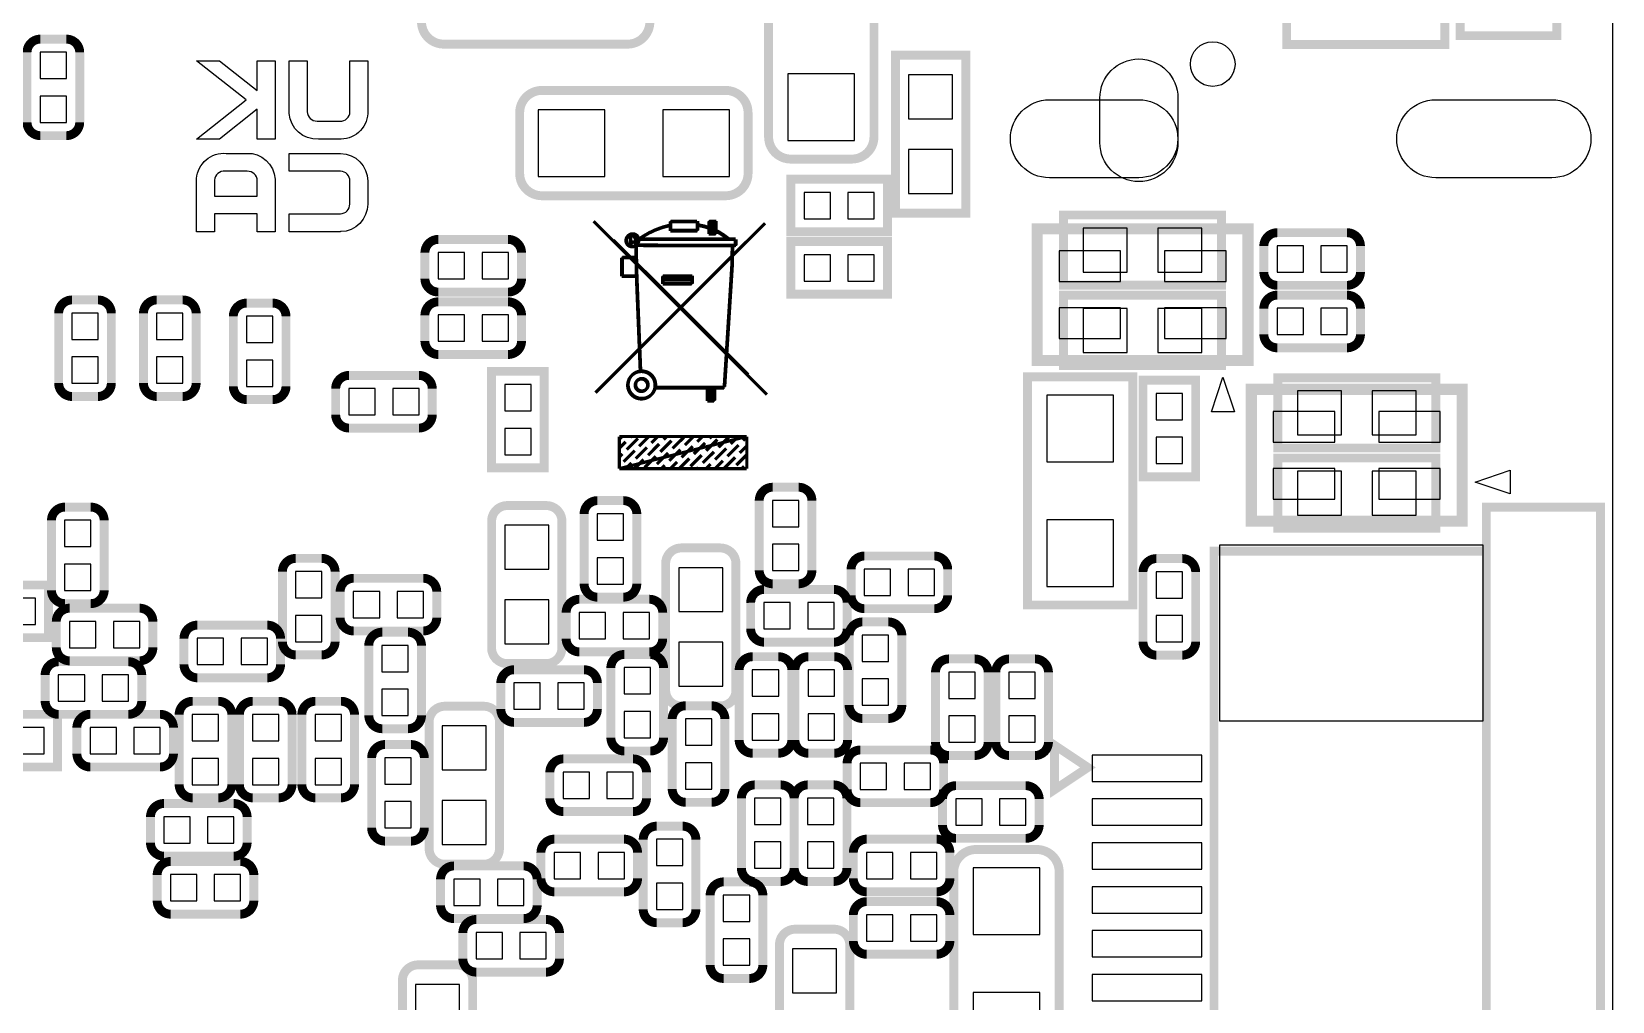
# Model space of a CAD drawing. Extents: x 49.7 to 79.7, y 45.3 to 110.3.
# Drawn here: x 61.72 to 79.72, y 72.62 to 83.67 of the extents above; entities that cross this region are included whole.
import ezdxf

# ---------------------------------------------------------------- set-up
doc = ezdxf.new("R2010")
doc.units = 0
for name, color, linetype in [('BG_OUTLINE', 5, 'CONTINUOUS'), ('BG_SILKSCREEN_BOTTOM', 122, 'CONTINUOUS'), ('PG_NEW-SILK-BOTTOM', 4, 'CONTINUOUS'), ('PG_SILKSCREEN_BOTTOM', 122, 'CONTINUOUS'), ('PIN_BOTTOM', 12, 'CONTINUOUS')]:
    doc.layers.add(name, color=color, linetype=linetype)

msp = doc.modelspace()

# ---------------------------------------------------------------- linework, layer by layer
at = {"layer": 'BG_OUTLINE'}
msp.add_lwpolyline([(49.71415, 107.799378, -0.414244), (52.193952, 110.278926), (77.254354, 110.278926, -0.414214), (79.719678, 107.813602), (79.719678, 47.804578, -0.444754), (76.917296, 45.277278), (52.171854, 45.277278, -0.414183), (49.71415, 47.734728)], format="xyb", close=True, dxfattribs=at)
at = {"layer": 'BG_SILKSCREEN_BOTTOM'}
msp.add_lwpolyline([(64.495426, 83.33613), (64.495426, 82.44332), (64.29248, 82.44332), (64.29248, 82.783426), (63.862966, 82.44332), (63.6016, 82.44332), (64.166496, 82.890868), (63.600584, 83.33613), (63.862712, 83.33613), (64.29248, 82.998056), (64.29248, 83.33613)], close=True, dxfattribs=at)
for points in [[(64.973454, 82.647536), (64.973454, 82.646012), (65.235074, 82.646012), (65.235074, 82.64652, 0.413784), (65.347342, 82.754724), (65.34785, 82.754724), (65.34785, 83.33613), (65.550796, 83.33613), (65.550796, 82.734658, -0.416536), (65.217548, 82.44332), (64.98844, 82.44332, -0.413907), (64.657732, 82.734404), (64.657732, 83.33613), (64.860678, 83.33613), (64.860678, 82.754724), (64.862202, 82.754724, 0.408123)], [(64.170306, 82.28076, -0.411277), (64.495426, 81.98612), (64.495426, 81.387696), (64.29248, 81.387696), (64.29248, 81.590642), (63.805308, 81.590642), (63.805308, 81.387696), (63.602362, 81.387696), (63.602362, 81.994502, -0.414387), (63.937642, 82.28076)], [(65.34785, 81.964022, 0.413391), (65.24117, 82.077814), (64.657732, 82.077814), (64.657732, 82.28076), (65.241932, 82.28076), (65.241932, 82.27949, -0.412681), (65.549526, 81.965038), (65.550796, 81.965038), (65.550796, 81.703418), (65.549526, 81.703418, -0.412819), (65.241932, 81.388712), (65.241932, 81.387696), (64.657732, 81.387696), (64.657732, 81.590642), (65.239138, 81.590642), (65.239138, 81.592166, 0.408113), (65.346326, 81.703418), (65.34785, 81.703418)], [(63.805308, 81.793588), (64.29248, 81.793588), (64.29248, 81.969102, 0.412495), (64.17945, 82.07756), (63.924942, 82.07756, 0.42753), (63.805308, 81.974436)]]:
    msp.add_lwpolyline(points, format="xyb", close=True, dxfattribs=at)
at = {"layer": 'BG_SILKSCREEN_BOTTOM', "const_width": 0.036068}
for points in [[(68.121784, 81.506314), (69.656198, 79.971646)], [(69.000624, 81.40319), (69.000624, 81.5086)], [(69.29882, 81.5086), (69.000624, 81.5086)], [(69.307456, 81.40319), (69.307456, 81.5086)], [(69.439028, 81.5086), (69.517768, 81.5086)], [(69.439028, 81.368138), (69.439028, 81.5086)], [(69.47408, 81.5086), (69.482716, 81.5086)], [(69.482716, 81.5086), (69.482716, 81.38541)], [(69.517768, 81.5086), (69.517768, 81.368138)], [(68.582032, 79.993744), (70.072758, 81.484216)], [(68.994274, 81.396586), (68.994274, 81.501996)], [(69.29247, 81.501996), (68.994274, 81.501996)], [(68.994274, 81.396586), (69.301106, 81.396586)], [(69.000624, 81.40319), (69.307456, 81.40319)], [(69.301106, 81.396586), (69.301106, 81.501996)], [(69.432678, 81.501996), (69.511672, 81.501996)], [(69.432678, 81.361534), (69.432678, 81.501996)], [(69.511672, 81.361534), (69.432678, 81.361534)], [(69.517768, 81.368138), (69.439028, 81.368138)], [(69.467984, 81.501996), (69.47662, 81.501996)], [(69.47662, 81.501996), (69.47662, 81.379314)], [(69.511672, 81.501996), (69.511672, 81.361534)], [(68.340986, 81.286858), (69.8754, 79.752698)], [(68.347082, 81.293462), (69.88175, 79.759302)], [(68.363084, 79.774796), (69.853556, 81.265268)], [(68.36918, 79.781146), (69.859906, 81.271872)], [(68.538344, 81.308956), (68.538344, 81.273904)], [(68.54444, 81.31556), (68.54444, 81.280508)], [(68.573396, 81.273904), (68.573396, 81.28254)], [(68.579492, 81.280508), (68.579492, 81.289144)], [(68.591176, 81.30032), (68.591176, 81.308956)], [(68.597272, 81.30667), (68.597272, 81.31556)], [(68.599812, 81.30032), (68.608448, 80.879442)], [(68.605908, 81.30667), (68.615052, 80.885792)], [(68.608448, 81.230216), (69.735954, 81.22666)], [(68.615052, 81.236312), (69.74205, 81.233264)], [(68.626228, 81.30032), (69.730874, 81.30032)], [(68.632324, 81.30667), (69.737224, 81.30667)], [(69.699124, 81.22666), (69.695568, 81.011014)], [(69.70522, 81.233264), (69.702172, 81.017364)], [(69.735954, 81.296002), (69.735954, 81.22666)], [(69.74205, 81.302352), (69.74205, 81.233264)], [(68.143628, 79.55534), (69.634354, 81.045812)], [(68.441824, 81.090008), (68.599812, 81.090008)], [(68.441824, 80.879442), (68.441824, 81.090008)], [(68.448174, 81.096358), (68.605908, 81.096358)], [(68.448174, 80.885792), (68.448174, 81.096358)], [(68.560188, 81.06791), (70.094602, 79.533242)], [(69.695568, 81.011014), (69.607938, 79.616554)], [(69.702172, 81.017364), (69.614542, 79.623158)], [(68.441824, 80.879442), (68.608448, 80.879442)], [(68.448174, 80.885792), (68.615052, 80.885792)], [(68.608448, 80.879442), (68.65239, 79.792068)], [(68.615052, 80.885792), (68.658486, 79.798418)], [(68.90639, 80.879442), (68.90639, 80.791812)], [(68.90639, 80.879442), (69.239892, 80.879442)], [(68.90639, 80.8355), (69.239892, 80.8355)], [(68.90639, 80.791812), (69.239892, 80.791812)], [(68.912994, 80.885792), (68.912994, 80.797908)], [(68.912994, 80.885792), (69.245988, 80.885792)], [(68.912994, 80.842104), (69.245988, 80.842104)], [(68.912994, 80.797908), (69.245988, 80.797908)], [(69.239892, 80.879442), (69.239892, 80.791812)], [(69.245988, 80.885792), (69.245988, 80.797908)], [(69.607938, 79.607918), (68.827904, 79.607918)], [(69.614542, 79.614522), (68.834, 79.614522)], [(69.415152, 79.607918), (69.415152, 79.459074)], [(69.421248, 79.614522), (69.421248, 79.465424)], [(69.45884, 79.607918), (69.45884, 79.459074)], [(69.465444, 79.614522), (69.465444, 79.465424)], [(69.572886, 79.607918), (69.493892, 79.607918)], [(69.493892, 79.607918), (69.493892, 79.459074)], [(69.57949, 79.614522), (69.500496, 79.614522)], [(69.500496, 79.614522), (69.500496, 79.465424)], [(69.493892, 79.459074), (69.415152, 79.459074)], [(69.500496, 79.465424), (69.421248, 79.465424)], [(68.474082, 79.05496), (68.41363, 79.05496)], [(68.41363, 79.05496), (68.41363, 79.03972)], [(68.44538, 79.05496), (68.41363, 79.02321)], [(68.41363, 79.05496), (68.41363, 78.688946)], [(69.86524, 79.05496), (68.41363, 78.688946)], [(69.86524, 79.05496), (68.41363, 79.05496)], [(68.41363, 78.688946), (69.86524, 79.05496)], [(68.41363, 79.03972), (68.41363, 79.02448)], [(68.41363, 79.02448), (68.41363, 79.008986)], [(68.41363, 79.008986), (68.41363, 78.994)], [(68.487544, 78.99527), (68.41363, 78.921356)], [(68.41363, 78.994), (68.41363, 78.97876)], [(68.535296, 79.05496), (68.474082, 79.05496)], [(68.627498, 79.033624), (68.500244, 78.906624)], [(68.595748, 79.05496), (68.535296, 79.05496)], [(68.54698, 79.05496), (68.538344, 79.046324)], [(68.656454, 79.05496), (68.595748, 79.05496)], [(68.750688, 79.05496), (68.640198, 78.94447)], [(68.71716, 79.05496), (68.656454, 79.05496)], [(68.777612, 79.05496), (68.71716, 79.05496)], [(68.838318, 79.05496), (68.777612, 79.05496)], [(68.852288, 79.05496), (68.779898, 78.98257)], [(68.89877, 79.05496), (68.838318, 79.05496)], [(69.009006, 79.008224), (68.881498, 78.88097)], [(68.959222, 79.05496), (68.89877, 79.05496)], [(68.954142, 79.05496), (68.919852, 79.020924)], [(69.019674, 79.05496), (68.959222, 79.05496)], [(69.08038, 79.05496), (69.019674, 79.05496)], [(69.148706, 79.046324), (69.021452, 78.91907)], [(69.141086, 79.05496), (69.08038, 79.05496)], [(69.201284, 79.05496), (69.141086, 79.05496)], [(69.258942, 79.05496), (69.16166, 78.957424)], [(69.261482, 79.05496), (69.201284, 79.05496)], [(69.322188, 79.05496), (69.261482, 79.05496)], [(69.360796, 79.05496), (69.301106, 78.99527)], [(69.382386, 79.05496), (69.322188, 79.05496)], [(69.443092, 79.05496), (69.382386, 79.05496)], [(69.462396, 79.05496), (69.441314, 79.033624)], [(69.50329, 79.05496), (69.443092, 79.05496)], [(69.52996, 79.020924), (69.462904, 78.95336)], [(69.563488, 79.05496), (69.50329, 79.05496)], [(69.598794, 78.98765), (69.54266, 78.93177)], [(69.623686, 79.05496), (69.563488, 79.05496)], [(69.666104, 79.05496), (69.598794, 78.98765)], [(69.684392, 79.05496), (69.623686, 79.05496)], [(69.734938, 79.022448), (69.682614, 78.970124)], [(69.74459, 79.05496), (69.684392, 79.05496)], [(69.767704, 79.05496), (69.734938, 79.022448)], [(69.805042, 79.05496), (69.74459, 79.05496)], [(69.86524, 79.05496), (69.805042, 79.05496)], [(69.86524, 79.050896), (69.822568, 79.008224)], [(69.86524, 79.03972), (69.86524, 79.05496)], [(69.86524, 78.688946), (69.86524, 79.05496)], [(69.86524, 79.024226), (69.86524, 79.03972)], [(69.86524, 79.008732), (69.86524, 79.024226)], [(69.86524, 78.993492), (69.86524, 79.008732)], [(69.86524, 78.977998), (69.86524, 78.993492)], [(68.41363, 78.97876), (68.41363, 78.96352)], [(68.41363, 78.96352), (68.41363, 78.948534)], [(68.41363, 78.948534), (68.41363, 78.932786)], [(68.41363, 78.932786), (68.41363, 78.9178)], [(68.41363, 78.9178), (68.41363, 78.90256)], [(68.41363, 78.90256), (68.41363, 78.88732)], [(68.41363, 78.88732), (68.41363, 78.871826)], [(68.41363, 78.871826), (68.41363, 78.857094)], [(68.41363, 78.857094), (68.41363, 78.8416)], [(68.44919, 78.85557), (68.41363, 78.819502)], [(68.41363, 78.8416), (68.41363, 78.82636)], [(68.41363, 78.82636), (68.41363, 78.811374)], [(68.41363, 78.811374), (68.41363, 78.796134)], [(68.589398, 78.89367), (68.462398, 78.76667)], [(68.729352, 78.93177), (68.601844, 78.80477)], [(68.869052, 78.970124), (68.742052, 78.842616)], [(68.830698, 78.83017), (68.782692, 78.782164)], [(68.918836, 78.816454), (68.843652, 78.74127)], [(68.970652, 78.86827), (68.918836, 78.816454)], [(69.054726, 78.850744), (68.983352, 78.779116)], [(69.110606, 78.906624), (69.054726, 78.850744)], [(69.21246, 78.80477), (69.096636, 78.688946)], [(69.19087, 78.885034), (69.123306, 78.81747)], [(69.250306, 78.94447), (69.19087, 78.885034)], [(69.35216, 78.842616), (69.22516, 78.715616)], [(69.32676, 78.91907), (69.26326, 78.85557)], [(69.39026, 78.98257), (69.32676, 78.91907)], [(69.492114, 78.88097), (69.364606, 78.75397)], [(69.462904, 78.95336), (69.40296, 78.89367)], [(69.631814, 78.91907), (69.504814, 78.791816)], [(69.733414, 78.81747), (69.606414, 78.69047)], [(69.771768, 78.957424), (69.64426, 78.83017)], [(69.86524, 78.847442), (69.746114, 78.728316)], [(69.86524, 78.949042), (69.784468, 78.86827)], [(69.86524, 78.962758), (69.86524, 78.977998)], [(69.86524, 78.947264), (69.86524, 78.962758)], [(69.86524, 78.932278), (69.86524, 78.947264)], [(69.86524, 78.916784), (69.86524, 78.932278)], [(69.86524, 78.901544), (69.86524, 78.916784)], [(69.86524, 78.88605), (69.86524, 78.901544)], [(69.86524, 78.871318), (69.86524, 78.88605)], [(69.86524, 78.85557), (69.86524, 78.871318)], [(69.86524, 78.840584), (69.86524, 78.85557)], [(69.86524, 78.825344), (69.86524, 78.840584)], [(69.86524, 78.810104), (69.86524, 78.825344)], [(69.86524, 78.795118), (69.86524, 78.810104)], [(68.41363, 78.796134), (68.41363, 78.780894)], [(68.41363, 78.780894), (68.41363, 78.7654)], [(68.41363, 78.7654), (68.41363, 78.750414)], [(68.41363, 78.750414), (68.41363, 78.735174)], [(68.41363, 78.735174), (68.41363, 78.71968)], [(68.41363, 78.71968), (68.41363, 78.704186)], [(68.41363, 78.704186), (68.41363, 78.688946)], [(68.41363, 78.688946), (68.474082, 78.688946)], [(68.41363, 78.688946), (69.86524, 78.688946)], [(68.474082, 78.688946), (68.534534, 78.688946)], [(68.510912, 78.713584), (68.48602, 78.688946)], [(68.551044, 78.75397), (68.510912, 78.713584)], [(68.534534, 78.688946), (68.594732, 78.688946)], [(68.646802, 78.747874), (68.587874, 78.688946)], [(68.594732, 78.688946), (68.655438, 78.688946)], [(68.690998, 78.791816), (68.646802, 78.747874)], [(68.655438, 78.688946), (68.715636, 78.688946)], [(68.782692, 78.782164), (68.703698, 78.70317)], [(68.715636, 78.688946), (68.776342, 78.688946)], [(68.776342, 78.688946), (68.83654, 78.688946)], [(68.792852, 78.69047), (68.791328, 78.688946)], [(68.83654, 78.688946), (68.896992, 78.688946)], [(68.932552, 78.728316), (68.893182, 78.688946)], [(68.896992, 78.688946), (68.957444, 78.688946)], [(68.957444, 78.688946), (69.017896, 78.688946)], [(69.072506, 78.76667), (68.994782, 78.688946)], [(69.017896, 78.688946), (69.078348, 78.688946)], [(69.078348, 78.688946), (69.1388, 78.688946)], [(69.1388, 78.688946), (69.199506, 78.688946)], [(69.199506, 78.688946), (69.259704, 78.688946)], [(69.259704, 78.688946), (69.32041, 78.688946)], [(69.313806, 78.70317), (69.30009, 78.688946)], [(69.32041, 78.688946), (69.380608, 78.688946)], [(69.380608, 78.688946), (69.441314, 78.688946)], [(69.45376, 78.74127), (69.401436, 78.688946)], [(69.441314, 78.688946), (69.501766, 78.688946)], [(69.501766, 78.688946), (69.562218, 78.688946)], [(69.59346, 78.779116), (69.50329, 78.688946)], [(69.562218, 78.688946), (69.62267, 78.688946)], [(69.62267, 78.688946), (69.683376, 78.688946)], [(69.683376, 78.688946), (69.743828, 78.688946)], [(69.743828, 78.688946), (69.804534, 78.688946)], [(69.804534, 78.688946), (69.86524, 78.688946)], [(69.835268, 78.715616), (69.80809, 78.688946)], [(69.86524, 78.779878), (69.86524, 78.795118)], [(69.86524, 78.764638), (69.86524, 78.779878)], [(69.86524, 78.749652), (69.86524, 78.764638)], [(69.86524, 78.734412), (69.86524, 78.749652)], [(69.86524, 78.719172), (69.86524, 78.734412)], [(69.86524, 78.704186), (69.86524, 78.719172)], [(69.86524, 78.688946), (69.86524, 78.704186)]]:
    msp.add_lwpolyline(points, dxfattribs=at)
for points in [[(68.489068, 81.286858, -1.001799), (68.631054, 81.286858)], [(68.495418, 81.293462, -1.001808), (68.637404, 81.293462)], [(68.536312, 81.308956, -1.00319), (68.592954, 81.308956)], [(68.542408, 81.31556, -1.00319), (68.59905, 81.31556)], [(68.608702, 81.281778, -0.107955), (68.985384, 81.456784)], [(68.615306, 81.288128, -0.108003), (68.991988, 81.463388)], [(69.31025, 81.460086, -0.136756), (69.65315, 81.301844)], [(69.316346, 81.466182, -0.136823), (69.6595, 81.308194)], [(68.631054, 81.286858, -0.998204), (68.489068, 81.286858)], [(68.637404, 81.293462, -0.998195), (68.495418, 81.293462)], [(68.56984, 81.273904, -0.998596), (68.541646, 81.273904)], [(68.576444, 81.280508, -1.006224), (68.547742, 81.280508)], [(68.509134, 79.638652, -1.000576), (68.821554, 79.638652)], [(68.51523, 79.645256, -0.999895), (68.827904, 79.645256)], [(68.594478, 79.638652, -0.999764), (68.73621, 79.638652)], [(68.600574, 79.645256, -1.001266), (68.74256, 79.645256)], [(68.821554, 79.638652, -0.999424), (68.509134, 79.638652)], [(68.827904, 79.645256, -1.000105), (68.51523, 79.645256)], [(68.73621, 79.638652, -1.000227), (68.594478, 79.638652)], [(68.74256, 79.645256, -0.998735), (68.600574, 79.645256)]]:
    msp.add_lwpolyline(points, format="xyb", dxfattribs=at)
at = {"layer": 'PG_NEW-SILK-BOTTOM', "const_width": 0.1016}
for points in [[(68.762372, 83.778852), (68.762372, 84.470748, 0.414275), (68.508372, 84.724748), (66.416428, 84.724748, 0.414275), (66.162428, 84.470748), (66.162428, 83.778852, 0.414275), (66.416428, 83.524852), (68.508372, 83.524852, 0.414275), (68.762372, 83.778852)], [(71.059548, 84.815172), (70.367652, 84.815172, 0.414275), (70.113652, 84.561172), (70.113652, 82.469228, 0.414275), (70.367652, 82.215228), (71.059548, 82.215228, 0.414275), (71.313548, 82.469228), (71.313548, 84.561172, 0.414275), (71.059548, 84.815172)], [(61.823854, 82.482182), (62.119002, 82.482182, 0.414362), (62.271402, 82.634582), (62.271402, 83.429602, 0.414362), (62.119002, 83.582002), (61.823854, 83.582002, 0.414362), (61.671454, 83.429602), (61.671454, 82.634582, 0.414362), (61.823854, 82.482182)], [(67.280028, 82.743548), (67.280028, 82.051652, 0.414275), (67.534028, 81.797652), (69.625972, 81.797652, 0.414275), (69.879972, 82.051652), (69.879972, 82.743548, 0.414275), (69.625972, 82.997548), (67.534028, 82.997548, 0.414275), (67.280028, 82.743548)], [(66.20129, 81.148174), (66.20129, 80.853026, 0.414362), (66.35369, 80.700626), (67.14871, 80.700626, 0.414362), (67.30111, 80.853026), (67.30111, 81.148174, 0.414362), (67.14871, 81.300574), (66.35369, 81.300574, 0.414362), (66.20129, 81.148174)], [(76.85151, 80.929226), (76.85151, 81.224374, 0.414362), (76.69911, 81.376774), (75.90409, 81.376774, 0.414362), (75.75169, 81.224374), (75.75169, 80.929226, 0.414362), (75.90409, 80.776826), (76.69911, 80.776826, 0.414362), (76.85151, 80.929226)], [(62.479174, 80.61071), (62.184026, 80.61071, 0.414362), (62.031626, 80.45831), (62.031626, 79.66329, 0.414362), (62.184026, 79.51089), (62.479174, 79.51089, 0.414362), (62.631574, 79.66329), (62.631574, 80.45831, 0.414362), (62.479174, 80.61071)], [(63.444374, 80.61071), (63.149226, 80.61071, 0.413874), (62.996826, 80.458564), (62.996826, 79.663036, 0.413874), (63.149226, 79.51089), (63.444374, 79.51089, 0.413874), (63.596774, 79.663036), (63.596774, 80.458564, 0.413874), (63.444374, 80.61071)], [(64.467486, 80.57515), (64.172338, 80.57515, 0.414362), (64.019938, 80.42275), (64.019938, 79.62773, 0.414362), (64.172338, 79.47533), (64.467486, 79.47533, 0.414362), (64.619886, 79.62773), (64.619886, 80.42275, 0.414362), (64.467486, 80.57515)], [(66.20129, 80.436974), (66.20129, 80.141826, 0.414362), (66.35369, 79.989426), (67.14871, 79.989426, 0.414362), (67.30111, 80.141826), (67.30111, 80.436974, 0.414362), (67.14871, 80.589374), (66.35369, 80.589374, 0.414362), (66.20129, 80.436974)], [(76.85151, 80.218026), (76.85151, 80.513174, 0.414362), (76.69911, 80.665574), (75.90409, 80.665574, 0.414362), (75.75169, 80.513174), (75.75169, 80.218026, 0.414362), (75.90409, 80.065626), (76.69911, 80.065626, 0.414362), (76.85151, 80.218026)], [(66.28511, 79.303626), (66.28511, 79.598774, 0.414362), (66.13271, 79.751174), (65.33769, 79.751174, 0.414362), (65.18529, 79.598774), (65.18529, 79.303626, 0.414362), (65.33769, 79.151226), (66.13271, 79.151226, 0.414362), (66.28511, 79.303626)], [(70.159626, 77.37729), (70.454774, 77.37729, 0.414362), (70.607174, 77.52969), (70.607174, 78.32471, 0.414362), (70.454774, 78.47711), (70.159626, 78.47711, 0.414362), (70.007226, 78.32471), (70.007226, 77.52969, 0.414362), (70.159626, 77.37729)], [(62.102238, 77.15123), (62.397386, 77.15123, 0.414362), (62.549786, 77.30363), (62.549786, 78.09865, 0.414362), (62.397386, 78.25105), (62.102238, 78.25105, 0.414362), (61.949838, 78.09865), (61.949838, 77.30363, 0.414362), (62.102238, 77.15123)], [(67.13855, 76.468478), (67.58305, 76.468478, 0.414244), (67.76085, 76.646278), (67.76085, 78.090522, 0.414244), (67.58305, 78.268322), (67.13855, 78.268322, 0.414244), (66.96075, 78.090522), (66.96075, 76.646278, 0.414244), (67.13855, 76.468478)], [(68.165726, 77.22489), (68.460874, 77.22489, 0.414362), (68.613274, 77.37729), (68.613274, 78.17231, 0.414362), (68.460874, 78.32471), (68.165726, 78.32471, 0.414362), (68.013326, 78.17231), (68.013326, 77.37729, 0.414362), (68.165726, 77.22489)], [(69.11975, 75.985878), (69.56425, 75.985878, 0.414244), (69.74205, 76.163678), (69.74205, 77.607922, 0.414244), (69.56425, 77.785722), (69.11975, 77.785722, 0.414244), (68.94195, 77.607922), (68.94195, 76.163678, 0.414244), (69.11975, 75.985878)], [(72.15251, 77.246226), (72.15251, 77.541374, 0.414362), (72.00011, 77.693774), (71.20509, 77.693774, 0.414362), (71.05269, 77.541374), (71.05269, 77.246226, 0.414362), (71.20509, 77.093826), (72.00011, 77.093826, 0.414362), (72.15251, 77.246226)], [(64.731138, 76.56703), (65.026286, 76.56703, 0.414362), (65.178686, 76.71943), (65.178686, 77.51445, 0.414362), (65.026286, 77.66685), (64.731138, 77.66685, 0.414362), (64.578738, 77.51445), (64.578738, 76.71943, 0.414362), (64.731138, 76.56703)], [(74.528426, 76.56449), (74.823574, 76.56449, 0.414362), (74.975974, 76.71689), (74.975974, 77.51191, 0.414362), (74.823574, 77.66431), (74.528426, 77.66431, 0.414362), (74.376026, 77.51191), (74.376026, 76.71689, 0.414362), (74.528426, 76.56449)], [(66.33591, 76.992226), (66.33591, 77.287374, 0.414362), (66.18351, 77.439774), (65.38849, 77.439774, 0.414362), (65.23609, 77.287374), (65.23609, 76.992226, 0.414362), (65.38849, 76.839826), (66.18351, 76.839826, 0.414362), (66.33591, 76.992226)], [(67.808602, 77.048614), (67.808602, 76.753466, 0.414362), (67.961002, 76.601066), (68.756022, 76.601066, 0.414362), (68.908422, 76.753466), (68.908422, 77.048614, 0.414362), (68.756022, 77.201014), (67.961002, 77.201014, 0.414362), (67.808602, 77.048614)], [(69.90969, 77.160374), (69.90969, 76.865226, 0.414362), (70.06209, 76.712826), (70.85711, 76.712826, 0.414362), (71.00951, 76.865226), (71.00951, 77.160374, 0.414362), (70.85711, 77.312774), (70.06209, 77.312774, 0.414362), (69.90969, 77.160374)], [(63.104522, 76.651866), (63.104522, 76.947014, 0.414362), (62.952122, 77.099414), (62.157102, 77.099414, 0.414362), (62.004702, 76.947014), (62.004702, 76.651866, 0.414362), (62.157102, 76.499466), (62.952122, 76.499466, 0.414362), (63.104522, 76.651866)], [(63.45809, 76.753974), (63.45809, 76.458826, 0.414362), (63.61049, 76.306426), (64.40551, 76.306426, 0.414362), (64.55791, 76.458826), (64.55791, 76.753974, 0.414362), (64.40551, 76.906374), (63.61049, 76.906374, 0.414362), (63.45809, 76.753974)], [(66.009774, 76.82611), (65.714626, 76.82611, 0.414362), (65.562226, 76.67371), (65.562226, 75.87869, 0.414362), (65.714626, 75.72629), (66.009774, 75.72629, 0.414362), (66.162174, 75.87869), (66.162174, 76.67371, 0.414362), (66.009774, 76.82611)], [(71.182738, 75.84313), (71.477886, 75.84313, 0.414362), (71.630286, 75.99553), (71.630286, 76.79055, 0.414362), (71.477886, 76.94295), (71.182738, 76.94295, 0.414362), (71.030338, 76.79055), (71.030338, 75.99553, 0.414362), (71.182738, 75.84313)], [(62.977522, 76.042266), (62.977522, 76.337414, 0.414362), (62.825122, 76.489814), (62.030102, 76.489814, 0.414362), (61.877702, 76.337414), (61.877702, 76.042266, 0.414362), (62.030102, 75.889866), (62.825122, 75.889866, 0.414362), (62.977522, 76.042266)], [(68.765674, 76.57211), (68.470526, 76.57211, 0.414362), (68.318126, 76.41971), (68.318126, 75.62469, 0.414362), (68.470526, 75.47229), (68.765674, 75.47229, 0.414362), (68.918074, 75.62469), (68.918074, 76.41971, 0.414362), (68.765674, 76.57211)], [(69.931026, 75.44689), (70.226174, 75.44689, 0.414362), (70.378574, 75.59929), (70.378574, 76.39431, 0.414362), (70.226174, 76.54671), (69.931026, 76.54671, 0.414362), (69.778626, 76.39431), (69.778626, 75.59929, 0.414362), (69.931026, 75.44689)], [(70.566026, 75.44689), (70.861174, 75.44689, 0.414362), (71.013574, 75.59929), (71.013574, 76.39431, 0.414362), (70.861174, 76.54671), (70.566026, 76.54671, 0.414362), (70.413626, 76.39431), (70.413626, 75.59929, 0.414362), (70.566026, 75.44689)], [(72.166226, 75.42149), (72.461374, 75.42149, 0.414362), (72.613774, 75.57389), (72.613774, 76.36891, 0.414362), (72.461374, 76.52131), (72.166226, 76.52131, 0.414362), (72.013826, 76.36891), (72.013826, 75.57389, 0.414362), (72.166226, 75.42149)], [(73.147174, 76.52131), (72.852026, 76.52131, 0.414362), (72.699626, 76.36891), (72.699626, 75.57389, 0.414362), (72.852026, 75.42149), (73.147174, 75.42149, 0.414362), (73.299574, 75.57389), (73.299574, 76.36891, 0.414362), (73.147174, 76.52131)], [(67.06489, 76.245974), (67.06489, 75.950826, 0.414362), (67.21729, 75.798426), (68.01231, 75.798426, 0.414362), (68.16471, 75.950826), (68.16471, 76.245974, 0.414362), (68.01231, 76.398374), (67.21729, 76.398374, 0.414362), (67.06489, 76.245974)], [(63.555626, 74.93889), (63.850774, 74.93889, 0.414362), (64.003174, 75.09129), (64.003174, 75.88631, 0.414362), (63.850774, 76.03871), (63.555626, 76.03871, 0.414362), (63.403226, 75.88631), (63.403226, 75.09129, 0.414362), (63.555626, 74.93889)], [(64.241426, 74.93889), (64.536574, 74.93889, 0.414362), (64.688974, 75.09129), (64.688974, 75.88631, 0.414362), (64.536574, 76.03871), (64.241426, 76.03871, 0.414362), (64.089026, 75.88631), (64.089026, 75.09129, 0.414362), (64.241426, 74.93889)], [(64.952626, 74.93889), (65.247774, 74.93889, 0.414362), (65.400174, 75.09129), (65.400174, 75.88631, 0.414362), (65.247774, 76.03871), (64.952626, 76.03871, 0.414362), (64.800226, 75.88631), (64.800226, 75.09129, 0.414362), (64.952626, 74.93889)], [(66.42735, 74.182478), (66.87185, 74.182478, 0.414244), (67.04965, 74.360278), (67.04965, 75.804522, 0.414244), (66.87185, 75.982322), (66.42735, 75.982322, 0.414244), (66.24955, 75.804522), (66.24955, 74.360278, 0.414244), (66.42735, 74.182478)], [(69.169026, 74.88809), (69.464174, 74.88809, 0.414362), (69.616574, 75.04049), (69.616574, 75.83551, 0.414362), (69.464174, 75.98791), (69.169026, 75.98791, 0.414362), (69.016626, 75.83551), (69.016626, 75.04049, 0.414362), (69.169026, 74.88809)], [(63.33871, 75.442826), (63.33871, 75.737974, 0.414362), (63.18631, 75.890374), (62.39129, 75.890374, 0.414362), (62.23889, 75.737974), (62.23889, 75.442826, 0.414362), (62.39129, 75.290426), (63.18631, 75.290426, 0.414362), (63.33871, 75.442826)], [(65.747138, 74.44613), (66.042286, 74.44613, 0.414362), (66.194686, 74.59853), (66.194686, 75.39355, 0.414362), (66.042286, 75.54595), (65.747138, 75.54595, 0.414362), (65.594738, 75.39355), (65.594738, 74.59853, 0.414362), (65.747138, 74.44613)], [(67.62369, 75.229974), (67.62369, 74.934826, 0.414362), (67.77609, 74.782426), (68.57111, 74.782426, 0.414362), (68.72351, 74.934826), (68.72351, 75.229974, 0.414362), (68.57111, 75.382374), (67.77609, 75.382374, 0.414362), (67.62369, 75.229974)], [(72.10679, 75.036426), (72.10679, 75.331574, 0.414362), (71.95439, 75.483974), (71.15937, 75.483974, 0.414362), (71.00697, 75.331574), (71.00697, 75.036426, 0.414362), (71.15937, 74.884026), (71.95439, 74.884026, 0.414362), (72.10679, 75.036426)], [(69.956426, 73.98639), (70.251574, 73.98639, 0.414362), (70.403974, 74.13879), (70.403974, 74.93381, 0.414362), (70.251574, 75.08621), (69.956426, 75.08621, 0.414362), (69.804026, 74.93381), (69.804026, 74.13879, 0.414362), (69.956426, 73.98639)], [(70.558406, 73.98639), (70.853554, 73.98639, 0.414362), (71.005954, 74.13879), (71.005954, 74.93381, 0.414362), (70.853554, 75.08621), (70.558406, 75.08621, 0.414362), (70.406006, 74.93381), (70.406006, 74.13879, 0.414362), (70.558406, 73.98639)], [(72.09409, 74.925174), (72.09409, 74.630026, 0.414362), (72.24649, 74.477626), (73.04151, 74.477626, 0.414362), (73.19391, 74.630026), (73.19391, 74.925174, 0.414362), (73.04151, 75.077574), (72.24649, 75.077574, 0.414362), (72.09409, 74.925174)], [(64.17691, 74.426826), (64.17691, 74.721974, 0.414362), (64.02451, 74.874374), (63.22949, 74.874374, 0.414362), (63.07709, 74.721974), (63.07709, 74.426826, 0.414362), (63.22949, 74.274426), (64.02451, 74.274426, 0.414362), (64.17691, 74.426826)], [(67.52209, 74.315574), (67.52209, 74.020426, 0.414362), (67.67449, 73.868026), (68.46951, 73.868026, 0.414362), (68.62191, 74.020426), (68.62191, 74.315574, 0.414362), (68.46951, 74.467974), (67.67449, 74.467974, 0.414362), (67.52209, 74.315574)], [(69.133974, 74.61631), (68.838826, 74.61631, 0.414362), (68.686426, 74.46391), (68.686426, 73.66889, 0.414362), (68.838826, 73.51649), (69.133974, 73.51649, 0.414362), (69.286374, 73.66889), (69.286374, 74.46391, 0.414362), (69.133974, 74.61631)], [(72.17791, 74.020426), (72.17791, 74.315574, 0.414362), (72.02551, 74.467974), (71.23049, 74.467974, 0.414362), (71.07809, 74.315574), (71.07809, 74.020426, 0.414362), (71.23049, 73.868026), (72.02551, 73.868026, 0.414362), (72.17791, 74.020426)], [(72.475852, 71.750428), (73.167748, 71.750428, 0.414275), (73.421748, 72.004428), (73.421748, 74.096372, 0.414275), (73.167748, 74.350372), (72.475852, 74.350372, 0.414275), (72.221852, 74.096372), (72.221852, 72.004428, 0.414275), (72.475852, 71.750428)], [(64.25311, 73.766426), (64.25311, 74.061574, 0.414362), (64.10071, 74.213974), (63.30569, 74.213974, 0.414362), (63.15329, 74.061574), (63.15329, 73.766426, 0.414362), (63.30569, 73.614026), (64.10071, 73.614026, 0.414362), (64.25311, 73.766426)], [(66.37909, 74.010774), (66.37909, 73.715626, 0.414362), (66.53149, 73.563226), (67.32651, 73.563226, 0.414362), (67.47891, 73.715626), (67.47891, 74.010774, 0.414362), (67.32651, 74.163174), (66.53149, 74.163174, 0.414362), (66.37909, 74.010774)], [(69.600826, 72.88149), (69.895974, 72.88149, 0.414362), (70.048374, 73.03389), (70.048374, 73.82891, 0.414362), (69.895974, 73.98131), (69.600826, 73.98131, 0.414362), (69.448426, 73.82891), (69.448426, 73.03389, 0.414362), (69.600826, 72.88149)], [(72.17791, 73.309226), (72.17791, 73.604374, 0.414362), (72.02551, 73.756774), (71.23049, 73.756774, 0.414362), (71.07809, 73.604374), (71.07809, 73.309226, 0.414362), (71.23049, 73.156826), (72.02551, 73.156826, 0.414362), (72.17791, 73.309226)], [(66.63309, 73.401174), (66.63309, 73.106026, 0.414362), (66.78549, 72.953626), (67.58051, 72.953626, 0.414362), (67.73291, 73.106026), (67.73291, 73.401174, 0.414362), (67.58051, 73.553574), (66.78549, 73.553574, 0.414362), (66.63309, 73.401174)], [(70.41515, 71.642478), (70.85965, 71.642478, 0.414244), (71.03745, 71.820278), (71.03745, 73.264522, 0.414244), (70.85965, 73.442322), (70.41515, 73.442322, 0.414244), (70.23735, 73.264522), (70.23735, 71.820278, 0.414244), (70.41515, 71.642478)], [(66.12255, 71.236078), (66.56705, 71.236078, 0.414244), (66.74485, 71.413878), (66.74485, 72.858122, 0.414244), (66.56705, 73.035922), (66.12255, 73.035922, 0.414244), (65.94475, 72.858122), (65.94475, 71.413878, 0.414244), (66.12255, 71.236078)]]:
    msp.add_lwpolyline(points, format="xyb", dxfattribs=at)
at = {"layer": 'PG_NEW-SILK-BOTTOM'}
for points, const_width in [([(76.011278, 84.32165), (76.011278, 83.52155), (77.811122, 83.52155), (77.811122, 84.32165), (76.011278, 84.32165)], 0.1016), ([(79.08671, 83.621626), (79.08671, 84.221574), (77.98689, 84.221574), (77.98689, 83.621626), (79.08671, 83.621626)], 0.1016), ([(72.35825, 83.399122), (71.55815, 83.399122), (71.55815, 81.599278), (72.35825, 81.599278), (72.35825, 83.399122)], 0.1016), ([(71.46671, 81.386426), (71.46671, 81.986374), (70.36689, 81.986374), (70.36689, 81.386426), (71.46671, 81.386426)], 0.1016), ([(75.271122, 80.77835), (75.271122, 81.57845), (73.471278, 81.57845), (73.471278, 80.77835), (75.271122, 80.77835)], 0.1016), ([(75.571096, 79.920338), (75.571096, 81.420462), (73.171304, 81.420462), (73.171304, 79.920338), (75.571096, 79.920338)], 0.127), ([(70.36689, 81.275174), (70.36689, 80.675226), (71.46671, 80.675226), (71.46671, 81.275174), (70.36689, 81.275174)], 0.1016), ([(75.271122, 79.86395), (75.271122, 80.66405), (73.471278, 80.66405), (73.471278, 79.86395), (75.271122, 79.86395)], 0.1016), ([(67.559174, 79.79791), (66.959226, 79.79791), (66.959226, 78.69809), (67.559174, 78.69809), (67.559174, 79.79791)], 0.1016), ([(74.259948, 79.735172), (73.060052, 79.735172), (73.060052, 77.135228), (74.259948, 77.135228), (74.259948, 79.735172)], 0.1016), ([(74.376026, 78.59649), (74.975974, 78.59649), (74.975974, 79.69631), (74.376026, 79.69631), (74.376026, 78.59649)], 0.1016), ([(77.709522, 78.92415), (77.709522, 79.72425), (75.909678, 79.72425), (75.909678, 78.92415), (77.709522, 78.92415)], 0.1016), ([(78.009496, 78.091538), (78.009496, 79.591662), (75.609704, 79.591662), (75.609704, 78.091538), (78.009496, 78.091538)], 0.127), ([(77.709522, 78.00975), (77.709522, 78.80985), (75.909678, 78.80985), (75.909678, 78.00975), (77.709522, 78.00975)], 0.1016), ([(78.28407, 64.803274), (78.28407, 78.249526), (79.584042, 78.249526), (79.584042, 64.803274), (78.28407, 64.803274)], 0.100076), ([(78.28407, 65.3034), (75.184, 65.3034), (75.184, 77.7494), (78.28407, 77.7494)], 0.100076), ([(61.91631, 76.763626), (61.91631, 77.363574), (60.81649, 77.363574), (60.81649, 76.763626), (61.91631, 76.763626)], 0.1016), ([(62.01791, 75.290426), (62.01791, 75.890374), (60.91809, 75.890374), (60.91809, 75.290426), (62.01791, 75.290426)], 0.1016)]:
    msp.add_lwpolyline(points, dxfattribs=dict(at, const_width=const_width))
at = {"layer": 'PG_SILKSCREEN_BOTTOM'}
for points in [[(75.2856, 79.7306), (75.416918, 79.336392), (75.154282, 79.336392)], [(78.1558, 78.5368), (78.555596, 78.67015), (78.555596, 78.40345)]]:
    msp.add_lwpolyline(points, close=True, dxfattribs=at)
at = {"layer": 'PG_SILKSCREEN_BOTTOM', "const_width": 0.100076}
msp.add_lwpolyline([(73.7489, 75.2856), (73.3679, 75.0316), (73.3679, 75.5396), (73.7489, 75.2856)], dxfattribs=at)
at = {"layer": 'PIN_BOTTOM'}
for points in [[(61.821441, 83.132041), (62.121415, 83.132041), (62.121415, 83.432015), (61.821441, 83.432015)], [(71.093584, 82.425286), (71.093584, 83.185254), (70.333616, 83.185254), (70.333616, 82.425286)], [(72.208263, 83.174205), (71.708137, 83.174205), (71.708137, 82.674079), (72.208263, 82.674079)], [(61.821441, 82.632169), (62.121415, 82.632169), (62.121415, 82.932143), (61.821441, 82.932143)], [(68.250054, 82.777584), (67.490086, 82.777584), (67.490086, 82.017616), (68.250054, 82.017616)], [(69.669914, 82.777584), (68.909946, 82.777584), (68.909946, 82.017616), (69.669914, 82.017616)], [(72.208263, 82.324321), (71.708137, 82.324321), (71.708137, 81.824195), (72.208263, 81.824195)], [(70.816978, 81.536286), (70.816978, 81.83626), (70.517004, 81.83626), (70.517004, 81.536286)], [(71.31685, 81.536286), (71.31685, 81.83626), (71.016876, 81.83626), (71.016876, 81.536286)], [(74.196448, 80.92821), (74.196448, 81.428336), (73.696322, 81.428336), (73.696322, 80.92821)], [(75.046332, 80.92821), (75.046332, 81.428336), (74.546206, 81.428336), (74.546206, 80.92821)], [(73.42124, 80.820514), (74.121264, 80.820514), (74.121264, 81.170526), (73.42124, 81.170526)], [(74.621136, 80.820514), (75.32116, 80.820514), (75.32116, 81.170526), (74.621136, 81.170526)], [(76.201778, 80.926686), (76.201778, 81.22666), (75.901804, 81.22666), (75.901804, 80.926686)], [(76.70165, 80.926686), (76.70165, 81.22666), (76.401676, 81.22666), (76.401676, 80.926686)], [(66.351277, 81.150587), (66.351277, 80.850613), (66.651251, 80.850613), (66.651251, 81.150587)], [(66.851149, 81.150587), (66.851149, 80.850613), (67.151123, 80.850613), (67.151123, 81.150587)], [(70.516877, 81.125187), (70.516877, 80.825213), (70.816851, 80.825213), (70.816851, 81.125187)], [(71.016749, 81.125187), (71.016749, 80.825213), (71.316723, 80.825213), (71.316723, 81.125187)], [(62.481587, 80.460723), (62.181613, 80.460723), (62.181613, 80.160749), (62.481587, 80.160749)], [(63.446787, 80.460723), (63.146813, 80.460723), (63.146813, 80.160749), (63.446787, 80.160749)], [(73.42124, 80.170274), (74.121264, 80.170274), (74.121264, 80.520286), (73.42124, 80.520286)], [(74.196448, 80.01381), (74.196448, 80.513936), (73.696322, 80.513936), (73.696322, 80.01381)], [(75.046332, 80.01381), (75.046332, 80.513936), (74.546206, 80.513936), (74.546206, 80.01381)], [(74.621136, 80.170274), (75.32116, 80.170274), (75.32116, 80.520286), (74.621136, 80.520286)], [(76.201778, 80.215486), (76.201778, 80.51546), (75.901804, 80.51546), (75.901804, 80.215486)], [(76.70165, 80.215486), (76.70165, 80.51546), (76.401676, 80.51546), (76.401676, 80.215486)], [(64.469899, 80.425163), (64.169925, 80.425163), (64.169925, 80.125189), (64.469899, 80.125189)], [(66.351277, 80.439387), (66.351277, 80.139413), (66.651251, 80.139413), (66.651251, 80.439387)], [(66.851149, 80.439387), (66.851149, 80.139413), (67.151123, 80.139413), (67.151123, 80.439387)], [(62.481587, 79.960851), (62.181613, 79.960851), (62.181613, 79.660877), (62.481587, 79.660877)], [(63.446787, 79.960851), (63.146813, 79.960851), (63.146813, 79.660877), (63.446787, 79.660877)], [(64.469899, 79.925291), (64.169925, 79.925291), (64.169925, 79.625317), (64.469899, 79.625317)], [(65.635378, 79.301086), (65.635378, 79.60106), (65.335404, 79.60106), (65.335404, 79.301086)], [(66.13525, 79.301086), (66.13525, 79.60106), (65.835276, 79.60106), (65.835276, 79.301086)], [(67.409187, 79.647923), (67.109213, 79.647923), (67.109213, 79.347949), (67.409187, 79.347949)], [(74.526013, 79.246349), (74.825987, 79.246349), (74.825987, 79.546323), (74.526013, 79.546323)], [(76.634848, 79.07401), (76.634848, 79.574136), (76.134722, 79.574136), (76.134722, 79.07401)], [(77.484732, 79.07401), (77.484732, 79.574136), (76.984606, 79.574136), (76.984606, 79.07401)], [(74.039984, 78.765146), (74.039984, 79.525114), (73.280016, 79.525114), (73.280016, 78.765146)], [(75.85964, 78.991714), (76.559664, 78.991714), (76.559664, 79.341726), (75.85964, 79.341726)], [(77.059536, 78.991714), (77.75956, 78.991714), (77.75956, 79.341726), (77.059536, 79.341726)], [(67.409187, 79.148051), (67.109213, 79.148051), (67.109213, 78.848077), (67.409187, 78.848077)], [(74.526013, 78.746477), (74.825987, 78.746477), (74.825987, 79.046451), (74.526013, 79.046451)], [(75.85964, 78.341474), (76.559664, 78.341474), (76.559664, 78.691486), (75.85964, 78.691486)], [(76.634848, 78.15961), (76.634848, 78.659736), (76.134722, 78.659736), (76.134722, 78.15961)], [(77.484732, 78.15961), (77.484732, 78.659736), (76.984606, 78.659736), (76.984606, 78.15961)], [(77.059536, 78.341474), (77.75956, 78.341474), (77.75956, 78.691486), (77.059536, 78.691486)], [(70.157213, 78.027149), (70.457187, 78.027149), (70.457187, 78.327123), (70.157213, 78.327123)], [(68.163313, 77.874749), (68.463287, 77.874749), (68.463287, 78.174723), (68.163313, 78.174723)], [(74.039984, 77.345286), (74.039984, 78.105254), (73.280016, 78.105254), (73.280016, 77.345286)], [(62.099825, 77.801089), (62.399799, 77.801089), (62.399799, 78.101063), (62.099825, 78.101063)], [(67.110737, 77.543279), (67.610863, 77.543279), (67.610863, 78.043405), (67.110737, 78.043405)], [(70.157213, 77.527277), (70.457187, 77.527277), (70.457187, 77.827251), (70.157213, 77.827251)], [(78.247113, 77.816456), (75.247119, 77.816456), (75.247119, 75.81646), (78.247113, 75.81646)], [(62.099825, 77.301217), (62.399799, 77.301217), (62.399799, 77.601191), (62.099825, 77.601191)], [(68.163313, 77.374877), (68.463287, 77.374877), (68.463287, 77.674851), (68.163313, 77.674851)], [(64.728725, 77.216889), (65.028699, 77.216889), (65.028699, 77.516863), (64.728725, 77.516863)], [(69.091937, 77.060679), (69.592063, 77.060679), (69.592063, 77.560805), (69.091937, 77.560805)], [(71.502778, 77.243686), (71.502778, 77.54366), (71.202804, 77.54366), (71.202804, 77.243686)], [(72.00265, 77.243686), (72.00265, 77.54366), (71.702676, 77.54366), (71.702676, 77.243686)], [(74.526013, 77.214349), (74.825987, 77.214349), (74.825987, 77.514323), (74.526013, 77.514323)], [(61.76645, 76.913486), (61.76645, 77.21346), (61.466476, 77.21346), (61.466476, 76.913486)], [(65.686178, 76.989686), (65.686178, 77.28966), (65.386204, 77.28966), (65.386204, 76.989686)], [(66.18605, 76.989686), (66.18605, 77.28966), (65.886076, 77.28966), (65.886076, 76.989686)], [(67.110737, 76.693395), (67.610863, 76.693395), (67.610863, 77.193521), (67.110737, 77.193521)], [(67.958589, 77.051027), (67.958589, 76.751053), (68.258563, 76.751053), (68.258563, 77.051027)], [(68.458461, 77.051027), (68.458461, 76.751053), (68.758435, 76.751053), (68.758435, 77.051027)], [(70.059677, 77.162787), (70.059677, 76.862813), (70.359651, 76.862813), (70.359651, 77.162787)], [(70.559549, 77.162787), (70.559549, 76.862813), (70.859523, 76.862813), (70.859523, 77.162787)], [(62.45479, 76.649326), (62.45479, 76.9493), (62.154816, 76.9493), (62.154816, 76.649326)], [(62.954662, 76.649326), (62.954662, 76.9493), (62.654688, 76.9493), (62.654688, 76.649326)], [(64.728725, 76.717017), (65.028699, 76.717017), (65.028699, 77.016991), (64.728725, 77.016991)], [(74.526013, 76.714477), (74.825987, 76.714477), (74.825987, 77.014451), (74.526013, 77.014451)], [(63.608077, 76.756387), (63.608077, 76.456413), (63.908051, 76.456413), (63.908051, 76.756387)], [(64.107949, 76.756387), (64.107949, 76.456413), (64.407923, 76.456413), (64.407923, 76.756387)], [(66.012187, 76.676123), (65.712213, 76.676123), (65.712213, 76.376149), (66.012187, 76.376149)], [(69.091937, 76.210795), (69.592063, 76.210795), (69.592063, 76.710921), (69.091937, 76.710921)], [(71.180325, 76.492989), (71.480299, 76.492989), (71.480299, 76.792963), (71.180325, 76.792963)], [(62.32779, 76.039726), (62.32779, 76.3397), (62.027816, 76.3397), (62.027816, 76.039726)], [(62.827662, 76.039726), (62.827662, 76.3397), (62.527688, 76.3397), (62.527688, 76.039726)], [(68.768087, 76.422123), (68.468113, 76.422123), (68.468113, 76.122149), (68.768087, 76.122149)], [(69.928613, 76.096749), (70.228587, 76.096749), (70.228587, 76.396723), (69.928613, 76.396723)], [(70.563613, 76.096749), (70.863587, 76.096749), (70.863587, 76.396723), (70.563613, 76.396723)], [(72.163813, 76.071349), (72.463787, 76.071349), (72.463787, 76.371323), (72.163813, 76.371323)], [(73.149587, 76.371323), (72.849613, 76.371323), (72.849613, 76.071349), (73.149587, 76.071349)], [(66.012187, 76.176251), (65.712213, 76.176251), (65.712213, 75.876277), (66.012187, 75.876277)], [(67.214877, 76.248387), (67.214877, 75.948413), (67.514851, 75.948413), (67.514851, 76.248387)], [(67.714749, 76.248387), (67.714749, 75.948413), (68.014723, 75.948413), (68.014723, 76.248387)], [(71.180325, 75.993117), (71.480299, 75.993117), (71.480299, 76.293091), (71.180325, 76.293091)], [(63.553213, 75.588749), (63.853187, 75.588749), (63.853187, 75.888723), (63.553213, 75.888723)], [(64.239013, 75.588749), (64.538987, 75.588749), (64.538987, 75.888723), (64.239013, 75.888723)], [(64.950213, 75.588749), (65.250187, 75.588749), (65.250187, 75.888723), (64.950213, 75.888723)], [(68.768087, 75.922251), (68.468113, 75.922251), (68.468113, 75.622277), (68.768087, 75.622277)], [(69.166613, 75.537949), (69.466587, 75.537949), (69.466587, 75.837923), (69.166613, 75.837923)], [(69.928613, 75.596877), (70.228587, 75.596877), (70.228587, 75.896851), (69.928613, 75.896851)], [(70.563613, 75.596877), (70.863587, 75.596877), (70.863587, 75.896851), (70.563613, 75.896851)], [(72.163813, 75.571477), (72.463787, 75.571477), (72.463787, 75.871451), (72.163813, 75.871451)], [(73.149587, 75.871451), (72.849613, 75.871451), (72.849613, 75.571477), (73.149587, 75.571477)], [(61.86805, 75.440286), (61.86805, 75.74026), (61.568076, 75.74026), (61.568076, 75.440286)], [(62.688978, 75.440286), (62.688978, 75.74026), (62.389004, 75.74026), (62.389004, 75.440286)], [(63.18885, 75.440286), (63.18885, 75.74026), (62.888876, 75.74026), (62.888876, 75.440286)], [(66.399537, 75.257279), (66.899663, 75.257279), (66.899663, 75.757405), (66.399537, 75.757405)], [(75.046967, 75.426443), (73.797033, 75.426443), (73.797033, 75.126469), (75.046967, 75.126469)], [(63.553213, 75.088877), (63.853187, 75.088877), (63.853187, 75.388851), (63.553213, 75.388851)], [(64.239013, 75.088877), (64.538987, 75.088877), (64.538987, 75.388851), (64.239013, 75.388851)], [(64.950213, 75.088877), (65.250187, 75.088877), (65.250187, 75.388851), (64.950213, 75.388851)], [(65.744725, 75.095989), (66.044699, 75.095989), (66.044699, 75.395963), (65.744725, 75.395963)], [(67.773677, 75.232387), (67.773677, 74.932413), (68.073651, 74.932413), (68.073651, 75.232387)], [(68.273549, 75.232387), (68.273549, 74.932413), (68.573523, 74.932413), (68.573523, 75.232387)], [(69.166613, 75.038077), (69.466587, 75.038077), (69.466587, 75.338051), (69.166613, 75.338051)], [(71.457058, 75.033886), (71.457058, 75.33386), (71.157084, 75.33386), (71.157084, 75.033886)], [(71.95693, 75.033886), (71.95693, 75.33386), (71.656956, 75.33386), (71.656956, 75.033886)], [(65.744725, 74.596117), (66.044699, 74.596117), (66.044699, 74.896091), (65.744725, 74.896091)], [(66.399537, 74.407395), (66.899663, 74.407395), (66.899663, 74.907521), (66.399537, 74.907521)], [(69.954013, 74.636249), (70.253987, 74.636249), (70.253987, 74.936223), (69.954013, 74.936223)], [(70.555993, 74.636249), (70.855967, 74.636249), (70.855967, 74.936223), (70.555993, 74.936223)], [(72.244077, 74.927587), (72.244077, 74.627613), (72.544051, 74.627613), (72.544051, 74.927587)], [(72.743949, 74.927587), (72.743949, 74.627613), (73.043923, 74.627613), (73.043923, 74.927587)], [(75.046967, 74.926317), (73.797033, 74.926317), (73.797033, 74.626343), (75.046967, 74.626343)], [(63.527178, 74.424286), (63.527178, 74.72426), (63.227204, 74.72426), (63.227204, 74.424286)], [(64.02705, 74.424286), (64.02705, 74.72426), (63.727076, 74.72426), (63.727076, 74.424286)], [(69.136387, 74.466323), (68.836413, 74.466323), (68.836413, 74.166349), (69.136387, 74.166349)], [(69.954013, 74.136377), (70.253987, 74.136377), (70.253987, 74.436351), (69.954013, 74.436351)], [(70.555993, 74.136377), (70.855967, 74.136377), (70.855967, 74.436351), (70.555993, 74.436351)], [(75.046967, 74.426445), (73.797033, 74.426445), (73.797033, 74.126471), (75.046967, 74.126471)], [(67.672077, 74.317987), (67.672077, 74.018013), (67.972051, 74.018013), (67.972051, 74.317987)], [(68.171949, 74.317987), (68.171949, 74.018013), (68.471923, 74.018013), (68.471923, 74.317987)], [(71.528178, 74.017886), (71.528178, 74.31786), (71.228204, 74.31786), (71.228204, 74.017886)], [(72.02805, 74.017886), (72.02805, 74.31786), (71.728076, 74.31786), (71.728076, 74.017886)], [(63.603378, 73.763886), (63.603378, 74.06386), (63.303404, 74.06386), (63.303404, 73.763886)], [(64.10325, 73.763886), (64.10325, 74.06386), (63.803276, 74.06386), (63.803276, 73.763886)], [(66.529077, 74.013187), (66.529077, 73.713213), (66.829051, 73.713213), (66.829051, 74.013187)], [(67.028949, 74.013187), (67.028949, 73.713213), (67.328923, 73.713213), (67.328923, 74.013187)], [(69.136387, 73.966451), (68.836413, 73.966451), (68.836413, 73.666477), (69.136387, 73.666477)], [(72.441816, 74.140314), (72.441816, 73.380346), (73.201784, 73.380346), (73.201784, 74.140314)], [(69.598413, 73.531349), (69.898387, 73.531349), (69.898387, 73.831323), (69.598413, 73.831323)], [(75.046967, 73.926319), (73.797033, 73.926319), (73.797033, 73.626345), (75.046967, 73.626345)], [(71.528178, 73.306686), (71.528178, 73.60666), (71.228204, 73.60666), (71.228204, 73.306686)], [(72.02805, 73.306686), (72.02805, 73.60666), (71.728076, 73.60666), (71.728076, 73.306686)], [(75.046967, 73.426447), (73.797033, 73.426447), (73.797033, 73.126473), (75.046967, 73.126473)], [(66.783077, 73.403587), (66.783077, 73.103613), (67.083051, 73.103613), (67.083051, 73.403587)], [(67.282949, 73.403587), (67.282949, 73.103613), (67.582923, 73.103613), (67.582923, 73.403587)], [(69.598413, 73.031477), (69.898387, 73.031477), (69.898387, 73.331451), (69.598413, 73.331451)], [(70.387337, 72.717279), (70.887463, 72.717279), (70.887463, 73.217405), (70.387337, 73.217405)], [(75.046967, 72.926321), (73.797033, 72.926321), (73.797033, 72.626347), (75.046967, 72.626347)], [(66.094737, 72.310879), (66.594863, 72.310879), (66.594863, 72.811005), (66.094737, 72.811005)], [(72.441816, 72.720454), (72.441816, 71.960486), (73.201784, 71.960486), (73.201784, 72.720454)]]:
    msp.add_lwpolyline(points, close=True, dxfattribs=at)
for points in [[(74.774298, 82.910934), (74.774298, 82.402934, -1), (73.885298, 82.402934), (73.885298, 82.910934, -1)], [(73.311766, 82.89163), (74.327766, 82.89163, -1), (74.327766, 82.00263), (73.311766, 82.00263, -1)], [(77.709522, 82.89163), (79.030322, 82.89163, -1), (79.030322, 82.00263), (77.709522, 82.00263, -1)]]:
    msp.add_lwpolyline(points, format="xyb", close=True, dxfattribs=at)
msp.add_circle((75.169776, 83.297014), 0.254, dxfattribs=at)

doc.saveas('drawing.dxf')
